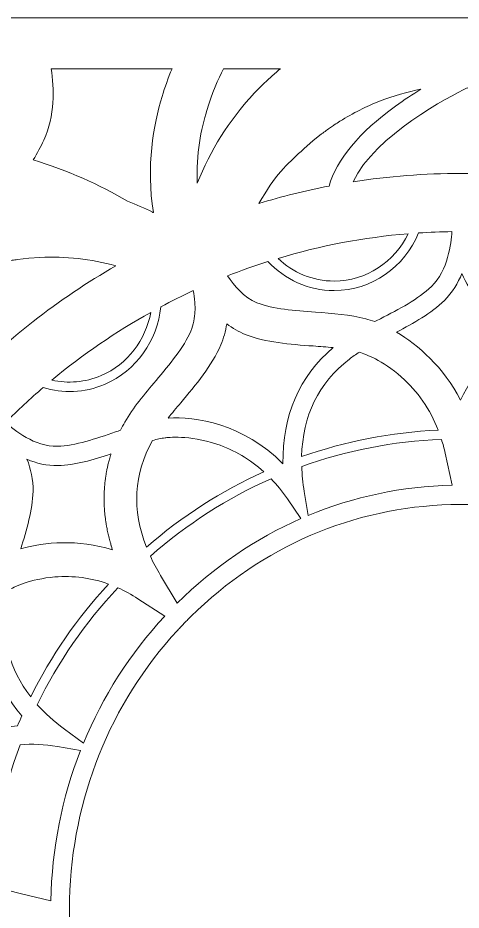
# Model space of a CAD drawing. Header units: millimetres. Extents: x -965 to 732, y -534 to 696.
# Drawn here: x -869.7 to -775, y 75.6 to 266.1 of the extents above; entities that cross this region are included whole.
import ezdxf

# ---------------------------------------------------------------- set-up
doc = ezdxf.new("R2010")
doc.units = ezdxf.units.MM
doc.header["$MEASUREMENT"] = 0
doc.layers.add('Layer 7', color=7, linetype='Continuous')

msp = doc.modelspace()

# ---------------------------------------------------------------- linework, layer by layer
at = {"layer": 'Layer 7', "lineweight": 0}
msp.add_lwpolyline([(-965.4706965423935, 266.0942050181481), (-965.4706965423935, -114.8244460361641), (-584.552153124355, -114.8244460361641), (-584.552153124355, 266.0942050181481), (-965.4706965423935, 266.0942050181481)], dxfattribs=at)
for points, knots in [([(-864.2009813497817, 239.9645098608407), (-864.2009813497817, 239.9645098608407), (-864.2009813497817, 239.9646820788771), (-864.2009813497817, 239.9646820788771), (-861.8380207545621, 245.2819999993808), (-861.9356253255456, 250.9398790828677), (-862.6069742780691, 255.2344802062066), (-862.6069742780691, 255.2344802062066), (-836.7892520900401, 255.2344802062066), (-836.7892520900401, 255.2344802062066), (-837.597342161862, 253.2724001405138), (-838.3119608955217, 251.2795791556851), (-838.915585106025, 249.2842610093572), (-840.7166843640816, 243.3305113428001), (-842.385347953697, 234.4148698119596), (-840.7631401788535, 224.525507514731), (-840.829185795038, 224.5585733773337), (-840.8941550485072, 224.5947391645554), (-840.9602867737119, 224.6274605910847), (-842.6542233598741, 225.4676262718103), (-844.4411576846005, 226.2428657535722), (-846.2742464425437, 226.9321684361788), (-852.3330921645772, 230.5508137745714), (-859.0800780974891, 233.4922116927665), (-866.4473933902362, 235.7712590507351), (-865.5542276094318, 237.2105712730704), (-864.8094276652466, 238.595893141623), (-864.2009813497817, 239.9645098608407)], [0, 0, 0, 0, 1, 1, 1, 2, 2, 2, 3, 3, 3, 4, 4, 4, 5, 5, 5, 6, 6, 6, 7, 7, 7, 8, 8, 8, 9, 9, 9, 9]), ([(-829.373672693159, 246.310916645785), (-828.2685495665427, 249.97821357889), (-826.8988995391157, 253.0650496271211), (-825.806606656059, 255.2344802062066), (-825.806606656059, 255.2344802062066), (-813.6183058178943, 255.2344802062066), (-813.6183058178943, 255.2344802062066), (-814.055395189149, 254.8720473528546), (-814.4697517798687, 254.5230475061827), (-814.8462204030249, 254.2052191237341), (-814.8940970165808, 254.1653506487762), (-814.9409403219311, 254.1245349746256), (-814.9784838534262, 254.0902635857852), (-815.4965157008427, 253.6215722052182), (-816.0076588268827, 253.1455615581946), (-816.515702028303, 252.6720480726663), (-816.515702028303, 252.6720480726663), (-817.1694416868123, 252.0632573211326), (-817.1694416868123, 252.0632573211326), (-817.226962510295, 252.0105586026118), (-817.2831055895006, 251.9559654857129), (-817.3330488194737, 251.9048167295013), (-817.3330488194737, 251.9048167295013), (-819.4099983140962, 249.7848127262813), (-819.4099983140962, 249.7848127262813), (-819.4099983140962, 249.7848127262813), (-819.4723412425443, 249.7190254371493), (-819.4723412425443, 249.7190254371493), (-824.5848058111512, 244.2050345213853), (-828.6656843538224, 237.7212838540225), (-831.3831127183066, 230.8345429862158), (-831.6600393175878, 236.9825545955505), (-830.5376943875352, 242.4471189354491), (-829.373672693159, 246.310916645785)], [0, 0, 0, 0, 1, 1, 1, 2, 2, 2, 3, 3, 3, 4, 4, 4, 5, 5, 5, 6, 6, 6, 7, 7, 7, 8, 8, 8, 9, 9, 9, 10, 10, 10, 11, 11, 11, 11]), ([(-809.1940245146689, 237.5983201774759), (-809.1940245146689, 237.5983201774759), (-808.5371849315403, 238.1997916625485), (-808.5371849315403, 238.1997916625485), (-808.5371849315403, 238.1997916625485), (-806.6675859503105, 239.8407712031412), (-806.6675859503105, 239.8407712031412), (-806.6675859503105, 239.8407712031412), (-804.8176198249993, 241.3111687806769), (-804.8176198249993, 241.3111687806769), (-804.4876500711289, 241.5466769426937), (-804.1621579861477, 241.7873516457369), (-803.8366659011705, 242.0281985668196), (-803.525640131082, 242.258367969766), (-803.2142699249216, 242.4887956997692), (-802.8987664859362, 242.7128513624967), (-802.6352728933348, 242.885844378033), (-802.3728126089391, 243.0609901189958), (-802.1069079638586, 243.2391496755623), (-801.6984067863058, 243.5126319141591), (-801.2902500448247, 243.7859419347201), (-800.9058593920912, 244.0284249271248), (-798.0904389660457, 245.771271435052), (-795.2460859102224, 247.2042115901117), (-792.4499539040271, 248.2878935714511), (-789.4680847477525, 249.4481264690677), (-786.492673767766, 250.3088722049007), (-783.5902832343593, 250.8542867197844), (-785.3181467732934, 249.7979012968964), (-787.153646583716, 248.6016748300913), (-789.0064543065942, 247.2606991053892), (-796.8108589705994, 241.6113448146007), (-801.5856039737871, 235.8732121270894), (-803.2352805251141, 230.1866587408771), (-808.287554890707, 229.2058770350814), (-813.2857527935053, 227.9653905334404), (-818.212394103017, 226.4560716801354), (-814.8441537866107, 232.4467621150633), (-812.0886652365303, 234.9591649096183), (-809.1940245146689, 237.5983201774759)], [0, 0, 0, 0, 1, 1, 1, 2, 2, 2, 3, 3, 3, 4, 4, 4, 5, 5, 5, 6, 6, 6, 7, 7, 7, 8, 8, 8, 9, 9, 9, 10, 10, 10, 11, 11, 11, 12, 12, 12, 13, 13, 13, 13]), ([(-749.1610565642056, 230.6316701417131), (-757.6504584599561, 232.1352196908706), (-766.2883123013396, 232.8943567864182), (-775.0118446148331, 232.8943567864182), (-782.7805140367014, 232.8943567864182), (-790.4864099850408, 232.2866854521063), (-798.0817419553078, 231.0914922935096), (-793.3683065723593, 241.1101042255401), (-777.3747621555432, 249.3515982607996), (-773.725892552116, 251.1281995034653), (-770.009944024295, 249.3201684695234), (-753.5846489952905, 240.8585797863249), (-749.1610565642056, 230.6316701417131)], [0, 0, 0, 0, 1, 1, 1, 2, 2, 2, 3, 3, 3, 4, 4, 4, 4]), ([(-802.142578624227, 207.8810650369801), (-794.0537343491932, 207.8810650369801), (-787.0972882319646, 212.9504750969936), (-784.0838601208911, 220.1703717523095), (-781.7219758883831, 220.3254540922694), (-779.3513731178895, 220.4270627325548), (-776.9708247559068, 220.4605591402417), (-777.1087714014429, 217.9548728490273), (-777.815726432574, 212.2213900484449), (-781.3370685815449, 208.7696239853659), (-784.1228675056766, 206.0390209412507), (-788.2516226619075, 203.9221168626497), (-792.2446700070453, 201.8751333060069), (-792.6498990419427, 201.6672661385096), (-793.0568502571822, 201.4585378808403), (-793.4639736904577, 201.2483457698808), (-794.1421683098438, 201.5022812615748), (-794.7776528567077, 201.7069623954358), (-795.3535499636752, 201.8601503370176), (-798.6725359222479, 202.7427677632157), (-802.4768323017071, 203.0140972763822), (-806.1557539521333, 203.276299233726), (-810.5886461570768, 203.5923193268117), (-815.1724013601388, 203.9191030470466), (-818.627784001942, 205.2939196155037), (-821.4221938277954, 206.4056731364435), (-823.5556308376948, 208.9551889174089), (-824.9065090993719, 211.0175859881264), (-822.0590776461844, 212.1424280796813), (-819.18340243536, 213.1669531662083), (-816.2823250644657, 214.0921084468999), (-812.7052488541186, 210.2655959410068), (-807.6897860933746, 207.8810650369801), (-802.142578624227, 207.8810650369801)], [0, 0, 0, 0, 1, 1, 1, 2, 2, 2, 3, 3, 3, 4, 4, 4, 5, 5, 5, 6, 6, 6, 7, 7, 7, 8, 8, 8, 9, 9, 9, 10, 10, 10, 11, 11, 11, 11]), ([(-814.1262844375501, 214.7532534808855), (-805.0727608429345, 217.4744706421259), (-795.779918762291, 219.2348833895581), (-786.3197883885042, 220.0115006155935), (-789.2283357166401, 214.0278711200739), (-795.225807236673, 209.9092768278744), (-802.142578624227, 209.9092768278744), (-806.7632530684092, 209.9092768278744), (-810.9724986284581, 211.7490820891576), (-814.1262844375501, 214.7532534808855)], [0, 0, 0, 0, 1, 1, 1, 2, 2, 2, 3, 3, 3, 3]), ([(-872.1389841539558, 214.1513514507243), (-871.765959891488, 214.2158471045994), (-871.3905245765408, 214.2730234920134), (-870.9737569333419, 214.3364858376832), (-870.5759332739216, 214.3968482587333), (-870.1777651784358, 214.4575551158549), (-869.7799415190191, 214.5253229123815), (-869.7799415190191, 214.5253229123815), (-867.4184878315958, 214.8011300944418), (-867.4184878315958, 214.8011300944418), (-867.4184878315958, 214.8011300944418), (-865.0205239208891, 214.9643066820184), (-865.0205239208891, 214.9643066820184), (-859.5560456900071, 215.2146255949888), (-854.1036227215343, 214.611862474658), (-848.7703746328481, 213.1722058162583), (-861.1139300290112, 206.0844003933071), (-872.448632179771, 197.236612768013), (-882.5044432072282, 186.8340407283338), (-882.7070146701649, 186.6245374895114), (-882.9059264998752, 186.4118482170489), (-883.1055702562322, 186.1998478167274), (-883.1055702562322, 186.1998478167274), (-885.5942500165498, 193.6611080472305), (-885.5942500165498, 193.6611080472305), (-887.4356482946494, 199.1812988122338), (-887.3203913751416, 204.4854420531072), (-885.2499861658227, 209.8463311363091), (-884.6718932789194, 210.1279076225194), (-884.0876005427762, 210.4044897857358), (-883.4895303638816, 210.6694472316273), (-880.7491970008265, 211.8873731707655), (-877.7281482417305, 212.8933848185949), (-874.5224817497772, 213.6565690379515), (-874.0454377945445, 213.7660135988021), (-873.5646050425556, 213.8621973710019), (-873.0624172543019, 213.9630310301305), (-872.7544914088293, 214.024857304474), (-872.4465655633602, 214.0866835788135), (-872.1389841539558, 214.1513514507243)], [0, 0, 0, 0, 1, 1, 1, 2, 2, 2, 3, 3, 3, 4, 4, 4, 5, 5, 5, 6, 6, 6, 7, 7, 7, 8, 8, 8, 9, 9, 9, 10, 10, 10, 11, 11, 11, 12, 12, 12, 13, 13, 13, 13]), ([(-771.0873400473788, 205.7557222746942), (-768.4105551390097, 203.1171697699577), (-764.9128068607461, 201.1020465496753), (-761.3618432098639, 199.2336530946864), (-767.3009543434966, 196.0953238541749), (-771.9668575489578, 191.1194281868309), (-775.1124199469101, 184.5200331093852), (-778.8302628731088, 191.6203243398264), (-784.1654053601699, 196.2665085803498), (-788.8299308213575, 199.0116640483695), (-785.1036492114727, 200.9435198490276), (-781.3963115853736, 203.0123750960366), (-778.5864021364265, 205.7665720108592), (-776.8624996122813, 207.4565475822325), (-775.6631732208562, 209.4950924551903), (-774.8289490623215, 211.5447453913648), (-774.0005803169502, 209.4926814027077), (-772.8064204665588, 207.4506921690659), (-771.0873400473788, 205.7557222746942)], [0, 0, 0, 0, 1, 1, 1, 2, 2, 2, 3, 3, 3, 4, 4, 4, 5, 5, 5, 6, 6, 6, 6]), ([(-831.9078610690625, 205.354626472622), (-831.906569433805, 205.3354241617913), (-831.9059666706844, 205.3157051968527), (-831.9046750354269, 205.2964167770022), (-831.8942558443467, 205.137201204218), (-831.8851282885244, 204.9770384322445), (-831.8785840032168, 204.8153256979611), (-831.875311860565, 204.7320582783406), (-831.8744507703923, 204.6477575505104), (-831.8722119359453, 204.5639734767855), (-831.8695425564143, 204.4639147988098), (-831.8657537596544, 204.3643727749381), (-831.8648065604689, 204.2635391158094), (-831.8637732522598, 204.157797242699), (-831.8660120867066, 204.0509359523674), (-831.8670453949152, 203.9445052071199), (-831.8677342670522, 203.8632182948902), (-831.8668731768794, 203.7823619277485), (-831.8687675752575, 203.7007305794538), (-831.8703175375673, 203.6395070682309), (-831.8742785523559, 203.5778530119232), (-831.8765173868063, 203.516371173648), (-831.9277522520335, 202.0747340078543), (-832.1747990223517, 200.5958116376132), (-832.7579292867634, 199.2387335267007), (-834.260316364186, 195.7411574664728), (-837.277920762594, 192.1572140620048), (-840.1977053174764, 188.6890011766426), (-842.6201241890665, 185.8121850213385), (-845.1248632810889, 182.8374629134915), (-846.8680542250876, 179.786189889361), (-847.1896714042922, 179.2231230259564), (-847.4926029267674, 178.6558368207077), (-847.7793459540079, 178.0851062547705), (-848.1343734318828, 177.9631758864292), (-848.4890564736897, 177.8409010820197), (-848.8420173351509, 177.7188846046618), (-853.0689367709755, 176.2577868009818), (-857.4398304835431, 174.7470040943829), (-861.2765038534641, 174.6511647582481), (-866.1228054499384, 174.5303538071325), (-870.5366675620837, 178.0826952022917), (-872.3415125623866, 179.7566544964628), (-869.7543025591483, 182.3465554064914), (-867.078916922308, 184.8172814367256), (-864.3283150589508, 187.1801989774389), (-860.1452896946373, 185.8846888138137), (-855.523452778724, 186.0070497272398), (-851.1826972221752, 187.8626129386691), (-844.3294742893069, 190.7921278124915), (-839.9351158695542, 197.2844893815692), (-839.1702955788722, 204.4037245957921), (-836.8920662565665, 205.6188089373637), (-834.5817397981034, 206.7786973989114), (-832.2319754097663, 207.8674598122644), (-832.0898955314017, 207.104361701925), (-831.9695151253702, 206.2521407587941), (-831.9078610690625, 205.354626472622)], [0, 0, 0, 0, 1, 1, 1, 2, 2, 2, 3, 3, 3, 4, 4, 4, 5, 5, 5, 6, 6, 6, 7, 7, 7, 8, 8, 8, 9, 9, 9, 10, 10, 10, 11, 11, 11, 12, 12, 12, 13, 13, 13, 14, 14, 14, 15, 15, 15, 16, 16, 16, 17, 17, 17, 18, 18, 18, 19, 19, 19, 19]), ([(-862.4442712900872, 188.7717519421623), (-855.8365882197368, 194.2505242698978), (-848.7834847307179, 199.0806373711377), (-841.3282521314171, 203.2291114923036), (-842.4043349919889, 197.3797259545829), (-846.2177589272666, 192.1802912786114), (-851.9348164328209, 189.7364312617405), (-855.3894671479768, 188.2597477259495), (-859.0414797305336, 188.0061566703238), (-862.4442712900872, 188.7717519421623)], [0, 0, 0, 0, 1, 1, 1, 2, 2, 2, 3, 3, 3, 3]), ([(-821.1401006874805, 198.5364283824988), (-816.705486302191, 196.7717962932225), (-811.5885440646874, 196.4067801693516), (-806.6365867041225, 196.0533026537866), (-805.1584393150379, 195.9479913257641), (-803.7190409836904, 195.8430244338105), (-802.3418133627507, 195.7060249874596), (-809.5828928362994, 189.604081702319), (-813.2341734922096, 181.1466262519455), (-813.080038351439, 170.9389189181676), (-813.0851187834526, 170.9369384107736), (-813.0901992154669, 170.9348717943593), (-813.0952796474805, 170.9328912869646), (-821.5207886524774, 179.3993881841449), (-831.900455693586, 181.1096854835708), (-837.6171041813069, 180.6761265820203), (-836.7667776365539, 181.7384535270947), (-835.8561747797706, 182.8228243805673), (-834.9206003079989, 183.9340612474064), (-831.6622781520382, 187.8035421528765), (-828.293004527423, 191.8050281816973), (-826.3624403620222, 196.2986272437624), (-825.7651882187905, 197.6889434353133), (-825.3442873427671, 199.1922346574186), (-825.1028376585671, 200.7920540877919), (-823.8380684140778, 199.8375356322384), (-822.5126784214904, 199.0827039875521), (-821.1401006874805, 198.5364283824988)], [0, 0, 0, 0, 1, 1, 1, 2, 2, 2, 3, 3, 3, 4, 4, 4, 5, 5, 5, 6, 6, 6, 7, 7, 7, 8, 8, 8, 9, 9, 9, 9]), ([(-809.0858715890762, 172.4391102156532), (-808.8933318266409, 181.1610064578181), (-805.4816925655686, 188.1419505904331), (-798.8902195177043, 193.2507124713032), (-798.2258023410664, 193.7655582850802), (-797.497492273671, 194.258360190459), (-796.7287109682002, 194.740226250657), (-795.5181904045419, 194.3600549397605), (-791.7908754864517, 192.9847217172033), (-787.7787119394997, 189.4446078024864), (-784.2657223651978, 186.3446831836428), (-781.6280309506302, 182.5403868041842), (-779.8954314157506, 178.0968170811082), (-789.9707030810911, 177.6276951554565), (-799.7804145374158, 175.7067751999831), (-809.0858715890762, 172.4391102156532)], [0, 0, 0, 0, 1, 1, 1, 2, 2, 2, 3, 3, 3, 4, 4, 4, 5, 5, 5, 5]), ([(-827.2280082028173, 175.1014288091379), (-823.4689190573862, 173.8346790572541), (-820.1033481205112, 171.8595965299622), (-817.1606585670585, 169.2072665824774), (-826.186002985798, 165.1372377759706), (-834.6297240479303, 159.7378579620835), (-842.2474013081572, 153.1070330933654), (-845.3976566475486, 161.0917500393637), (-844.9725794841901, 168.7312559354499), (-840.9600284466596, 175.8893263164262), (-840.0302232790424, 176.1271594219027), (-839.1240119821325, 176.3241768532343), (-838.2519859650503, 176.450929326537), (-837.7501426128648, 176.5239497731142), (-833.17603161973, 177.1058745112846), (-827.2280082028173, 175.1014288091379)], [0, 0, 0, 0, 1, 1, 1, 2, 2, 2, 3, 3, 3, 4, 4, 4, 5, 5, 5, 5]), ([(-779.2009621921106, 176.1215623357877), (-778.8953612901043, 175.1585190875321), (-778.6244623220227, 174.1714514234843), (-778.3983400428847, 173.1541594944013), (-778.3983400428847, 173.1541594944013), (-776.8835102124742, 166.3420751444938), (-776.8835102124742, 166.3420751444938), (-787.6102827018763, 166.1111307603905), (-798.01638521126, 163.8953735300561), (-807.7122605468608, 159.8690881042832), (-807.7122605468608, 159.8690881042832), (-808.5344294429927, 164.9700140645888), (-808.5344294429927, 164.9700140645888), (-808.8323666424702, 166.8186024456226), (-809.0094928908311, 168.6034701539382), (-809.0707164020506, 170.3259949338096), (-799.570997407609, 173.735912014536), (-789.524141717942, 175.7013503318975), (-779.2009621921106, 176.1215623357877)], [0, 0, 0, 0, 1, 1, 1, 2, 2, 2, 3, 3, 3, 4, 4, 4, 5, 5, 5, 6, 6, 6, 6]), ([(-867.7829011923455, 171.8715656833554), (-865.7948162034622, 171.0269223337373), (-863.5521929597642, 170.4537807153175), (-861.180061754212, 170.5154347716291), (-857.4807322667102, 170.6076575290396), (-853.62683709335, 171.7430049206907), (-849.8358876115581, 173.020518299719), (-849.8733880885437, 172.9009128748444), (-849.904947043346, 172.7802741417607), (-849.9410697760576, 172.6604103898299), (-849.9960503835316, 172.4782898184748), (-850.049265756157, 172.2959109200674), (-850.1009311664693, 172.1132736946077), (-850.1467411636144, 171.9509581972038), (-850.1933261419161, 171.7888149178364), (-850.2365098140359, 171.6260688753439), (-850.321886904581, 171.3050544592597), (-850.4022266176181, 170.9830928439869), (-850.4773567351154, 170.660442356577), (-850.5064185284186, 170.5352398455803), (-850.5328539966937, 170.4096928985186), (-850.5604088821973, 170.2842320604729), (-850.6169825064911, 170.0272827531759), (-850.6704131516553, 169.7698167917775), (-850.720528599661, 169.5119202852943), (-850.743046107657, 169.3956731120878), (-850.7663816513159, 169.2795981569169), (-850.7876075240508, 169.1632648746906), (-850.8521462324355, 168.8099595771613), (-850.9112600727381, 168.4558792984751), (-850.9637004642066, 168.10093792962), (-850.9760140536647, 168.0174982919632), (-850.9862610267089, 167.9337142182344), (-850.99792879854, 167.8501023625451), (-851.0402083259812, 167.5470847310508), (-851.0780101845252, 167.2434643364385), (-851.111506592212, 166.9393272877255), (-851.1220980013281, 166.8429712974906), (-851.1332060645448, 166.7467014162711), (-851.142936383488, 166.6502593170158), (-851.1802215879314, 166.2805071972026), (-851.2120819242887, 165.9101523142697), (-851.2363646671369, 165.5389363411633), (-851.2404548454551, 165.4765934127153), (-851.2427797889183, 165.4141643752552), (-851.2464824766585, 165.3518214468072), (-851.2656847874924, 165.0291709593973), (-851.2795913937669, 164.7060038178829), (-851.2889772766414, 164.3824061312837), (-851.2918188742088, 164.2847585057906), (-851.2949187988281, 164.18728309833), (-851.2968562517128, 164.0895493638204), (-851.3042616271931, 163.7176445185737), (-851.3068018431984, 163.3453091282468), (-851.3012478115897, 162.9721126477426), (-851.3003436669106, 162.9100280463501), (-851.2975020693433, 162.8477712269219), (-851.2962104340857, 162.7856866255262), (-851.2897092032883, 162.4683748971822), (-851.2781275404733, 162.1505465147343), (-851.2622404268045, 161.8323736962175), (-851.2564711226538, 161.7162987410435), (-851.2505296004667, 161.6002237858727), (-851.2435117155649, 161.4839766126661), (-851.221898352248, 161.1267964093603), (-851.1964100831623, 160.7691856609703), (-851.1630428390016, 160.4110582584758), (-851.1544749917899, 160.3190077191003), (-851.1431086015205, 160.2267849616897), (-851.1338088276656, 160.1346483132989), (-851.1051345249405, 159.8523829549477), (-851.0729728070211, 159.5697731605283), (-851.0369792378355, 159.2869050390605), (-851.0179060905276, 159.1363003679944), (-850.99792879854, 158.9856956969321), (-850.9767459803081, 158.834918807829), (-850.9405801930897, 158.5781417185683), (-850.9007547726416, 158.3211063022579), (-850.858604408723, 158.0638986679118), (-850.8212330952638, 157.8353653362873), (-850.7808479662009, 157.6067458956463), (-850.738740656796, 157.3779542369734), (-850.6996041084847, 157.1660399456677), (-850.6596925790165, 156.9541256543666), (-850.6165089068961, 156.7419530360087), (-850.576080723324, 156.5428689882658), (-850.5336289778502, 156.343784940523), (-850.4896272700638, 156.1445286747445), (-850.4553128267141, 155.9894463347846), (-850.418587330885, 155.8342778858094), (-850.3820771075948, 155.6791094368329), (-850.2865391530224, 155.2719860035577), (-850.1832513869042, 154.8646042432296), (-850.0727735178484, 154.4569641558538), (-850.0492227016474, 154.3704245935773), (-850.0268774116875, 154.2838850313009), (-850.0026807778554, 154.1973454690244), (-849.9300047673473, 153.9366934739911), (-849.8536260690988, 153.6759553699405), (-849.7748363183715, 153.4151311568708), (-849.7592505862611, 153.3635518555745), (-849.7429759820104, 153.3120586632947), (-849.7271319228481, 153.2605654710155), (-849.6531642770825, 153.0193741138646), (-849.5828562645468, 152.7782688657328), (-849.503679023241, 152.5369913995653), (-856.9936135564662, 154.8394604102125), (-863.947605566702, 154.2192171593901), (-869.1233602629425, 152.7458057662512), (-867.8063228450208, 156.8445949844994), (-866.5950273002095, 161.0273404945051), (-866.4905770623566, 165.0371790979943), (-866.4265119535698, 167.4931804862915), (-866.9717542504139, 169.8120963192181), (-867.7829011923455, 171.8715656833554)], [0, 0, 0, 0, 1, 1, 1, 2, 2, 2, 3, 3, 3, 4, 4, 4, 5, 5, 5, 6, 6, 6, 7, 7, 7, 8, 8, 8, 9, 9, 9, 10, 10, 10, 11, 11, 11, 12, 12, 12, 13, 13, 13, 14, 14, 14, 15, 15, 15, 16, 16, 16, 17, 17, 17, 18, 18, 18, 19, 19, 19, 20, 20, 20, 21, 21, 21, 22, 22, 22, 23, 23, 23, 24, 24, 24, 25, 25, 25, 26, 26, 26, 27, 27, 27, 28, 28, 28, 29, 29, 29, 30, 30, 30, 31, 31, 31, 32, 32, 32, 33, 33, 33, 34, 34, 34, 35, 35, 35, 36, 36, 36, 37, 37, 37, 38, 38, 38, 38]), ([(-835.6584684763017, 141.1748204723222), (-835.6584684763017, 141.1748204723222), (-839.2353509413579, 147.0856878483136), (-839.2353509413579, 147.0856878483136), (-840.0651404855125, 148.4568878380503), (-840.7900923012328, 149.8188741629446), (-841.4171812189213, 151.1717329320195), (-833.620483311955, 158.0449546841301), (-824.9305335151678, 163.5988140748521), (-815.6170683249098, 167.7096585555063), (-814.3713291732189, 166.416301117312), (-813.2082546780356, 164.9930912811954), (-812.137230722223, 163.4324514536431), (-812.137230722223, 163.4324514536431), (-809.2436233085704, 159.2162956449665), (-809.2436233085704, 159.2162956449665), (-818.9243434571455, 154.971809969634), (-827.8633205316452, 148.9028464380756), (-835.6584684763017, 141.1748204723222)], [0, 0, 0, 0, 1, 1, 1, 2, 2, 2, 3, 3, 3, 4, 4, 4, 5, 5, 5, 6, 6, 6, 6]), ([(-715.1559383309661, 15.10949712572546), (-715.1559383309661, 15.10949712572546), (-715.1655610136382, 15.11578308398071), (-715.1655610136382, 15.11578308398071), (-715.606460708904, 14.64924442884408), (-716.0523331999128, 14.18795842375744), (-716.5032430684291, 13.73183895970164), (-716.5032430684291, 13.73183895970164), (-716.4971723827198, 13.72176420469352), (-716.4971723827198, 13.72176420469352), (-716.7421094821176, 13.47394245321848), (-716.9917825774572, 13.23283720508669), (-717.2391307293373, 12.98845981430016), (-717.2559004604338, 12.97192688300107), (-717.2726701915304, 12.9553078426822), (-717.2894614498822, 12.93877491138247), (-732.3921435021015, -1.959032261688273), (-751.9570809341299, -10.36404732058946), (-772.8128140610886, -10.91695331997003), (-772.8428230535777, -10.91772830112303), (-772.8728535733218, -10.91833106424416), (-772.9028840930691, -10.91910604539715), (-773.2728730126788, -10.92849192827142), (-773.6422806964266, -10.94158049888649), (-774.0130661244444, -10.94605816777963), (-774.0130661244444, -10.94605816777963), (-774.0158216129955, -10.93365846930548), (-774.0158216129955, -10.93365846930548), (-774.3477718742641, -10.93770559310999), (-774.6785381365462, -10.94674703991669), (-775.0113925424936, -10.94674703991669), (-775.3286827435827, -10.94674703991669), (-775.6439709100257, -10.93796392016227), (-775.9604215481967, -10.9343473414419), (-775.9604215481967, -10.9343473414419), (-775.9631770367478, -10.94674703991669), (-775.9631770367478, -10.94674703991669), (-776.3559417914057, -10.94226937102291), (-776.7472642200253, -10.92892247335941), (-777.1391463572588, -10.91884771834808), (-777.1573153598844, -10.91841717326009), (-777.1755058897678, -10.91807273719188), (-777.1936748923933, -10.91755608309052), (-798.0537134702131, -10.36861109850238), (-817.6231716256409, -1.964457129770757), (-832.7291258205121, 12.9347277875741), (-832.7481559133104, 12.95341344430352), (-832.7671214243471, 12.97218521005335), (-832.7861299898942, 12.99095697579933), (-833.0228652054033, 13.22491517550567), (-833.2620114733917, 13.455342905505), (-833.4965293817093, 13.69240102983164), (-833.4965293817093, 13.69240102983164), (-833.4904586959999, 13.70247578484297), (-833.4904586959999, 13.70247578484297), (-833.945200415779, 14.1619535005675), (-834.3948401762926, 14.62676997535859), (-834.8393779775342, 15.09683910019838), (-834.8393779775342, 15.09683910019838), (-834.8490867692223, 15.09055314194376), (-834.8490867692223, 15.09055314194376), (-835.0927968151271, 15.34819132137786), (-835.3298334121952, 15.61073771478987), (-835.5700560429023, 15.87095916473907), (-835.5857278840286, 15.88792264112294), (-835.6014643069199, 15.90488611751066), (-835.6171361480501, 15.92193570291496), (-850.0192137091581, 31.54598632696631), (-858.14476195277, 51.78711634373202), (-858.6786593866036, 73.3634527810433), (-858.6794343677566, 73.39419370018317), (-858.6799510218611, 73.42493461931916), (-858.6807044757626, 73.45576164747109), (-858.6902841039248, 73.85935461104182), (-858.7030497657225, 74.26243092050926), (-858.7073121620737, 74.66697108326612), (-858.7073121620737, 74.66697108326612), (-858.6955582812263, 74.6698126808335), (-858.6955582812263, 74.6698126808335), (-858.6989595874078, 74.99160207807384), (-858.7073552165836, 75.3121859490732), (-858.7073552165836, 75.63483643648308), (-858.7073552165836, 75.95679805175656), (-858.6989595874078, 76.27669305061822), (-858.695579808481, 76.59787968473871), (-858.695579808481, 76.59787968473871), (-858.7073552165836, 76.60063517328567), (-858.7073552165836, 76.60063517328567), (-858.7030928202324, 77.00663918933964), (-858.6902841039248, 77.41126546111306), (-858.6806614212529, 77.81632227797833), (-858.6799510218611, 77.84577156185614), (-858.6794558950113, 77.87522084573459), (-858.6787239683682, 77.90458402059646), (-858.1451924978583, 99.48307318333872), (-850.0184172007467, 119.7262698165182), (-835.6140146961757, 135.3512676397557), (-835.6007323802764, 135.3657339546442), (-835.5873424281034, 135.3801141605168), (-835.5740601122011, 135.3944943663856), (-835.3330194458307, 135.6555769065082), (-835.0951863403515, 135.9190704991089), (-834.8506367315317, 136.1775697687126), (-834.8506367315317, 136.1775697687126), (-834.8408848853373, 136.171283810458), (-834.8408848853373, 136.171283810458), (-834.3961748660565, 136.6415251533341), (-833.9463844147656, 137.106513846157), (-833.4914704769504, 137.5662498889377), (-833.4914704769504, 137.5662498889377), (-833.4975626899148, 137.5763246439497), (-833.4975626899148, 137.5763246439497), (-833.2613441285097, 137.8151910576339), (-833.0204756801758, 138.0473409679788), (-832.7820182843205, 138.2829352390083), (-832.7656790983087, 138.2990376252227), (-832.7493829668068, 138.3151400114376), (-832.7330437807947, 138.3312423976526), (-817.6264868228027, 153.2327522584628), (-798.055478705065, 161.6382839714692), (-777.1937179469029, 162.1873150650726), (-777.1755489442742, 162.1877456101581), (-777.1573368871392, 162.1880900462295), (-777.1391678845137, 162.1886067003302), (-776.747457965316, 162.1986814553422), (-776.356286227474, 162.2119422439897), (-775.963693690852, 162.2164199128829), (-775.963693690852, 162.2164199128829), (-775.9609382023009, 162.2040202144081), (-775.9609382023009, 162.2040202144081), (-775.644315346094, 162.2076367931284), (-775.3288549616185, 162.2164199128829), (-775.0113925424936, 162.2164199128829), (-774.6783874457649, 162.2164199128829), (-774.3474704927016, 162.20737846608), (-774.0153910679072, 162.2034174512876), (-774.0153910679072, 162.2034174512876), (-774.0126355793597, 162.2158171497617), (-774.0126355793597, 162.2158171497617), (-773.6394606261108, 162.2113394808692), (-773.267641889884, 162.1982509102574), (-772.8952634450465, 162.1886928093506), (-772.8696460124308, 162.1880900462295), (-772.8440070525638, 162.1875733921249), (-772.8184111472033, 162.1868845199885), (-751.9602454405103, 161.6352701558693), (-732.3930045922743, 153.2299106608954), (-717.2888802140164, 138.330381307483), (-717.2724764462432, 138.3142789212681), (-717.2561372602314, 138.2980043170174), (-717.2397550197094, 138.2819019308031), (-716.9919547954929, 138.0370078859152), (-716.7418511550618, 137.7955582017152), (-716.4964835105792, 137.5472197961356), (-716.4964835105792, 137.5472197961356), (-716.5025541962924, 137.537231150144), (-716.5025541962924, 137.537231150144), (-716.0514290552337, 137.0808533590353), (-715.6053628189338, 136.619309026897), (-715.1642693783772, 136.1525981537279), (-715.1642693783772, 136.1525981537279), (-715.1546466957086, 136.1587980029666), (-715.1546466957086, 136.1587980029666), (-714.9197628240677, 135.9103734883711), (-714.6914232377339, 135.6570407597976), (-714.4597684542385, 135.4062051927233), (-714.4393821444181, 135.384161284322), (-714.4189743073464, 135.3621173759238), (-714.3986310520354, 135.3399873585034), (-700.0017200319573, 119.7177450238167), (-691.8786474225894, 99.48083434889246), (-691.3442548619064, 77.90932001654188), (-691.3434152989888, 77.87556528180279), (-691.3428340631231, 77.8416383290312), (-691.3420375547149, 77.80771137625639), (-691.332436399298, 77.40187957824199), (-691.3196707375002, 76.9965644343283), (-691.3154513956555, 76.58969932810541), (-691.3154513956555, 76.58969932810541), (-691.3270976402317, 76.58694383955397), (-691.3270976402317, 76.58694383955397), (-691.3237824430697, 76.26945989317427), (-691.3154513956555, 75.9531814730362), (-691.3154513956555, 75.63483643648308), (-691.3154513956555, 75.31588863681013), (-691.3237824430697, 74.99892134453435), (-691.3271191674869, 74.68074852601761), (-691.3271191674869, 74.68074852601761), (-691.3154513956555, 74.67790692845023), (-691.3154513956555, 74.67790692845023), (-691.3196922647514, 74.27112793124327), (-691.332436399298, 73.86581278732957), (-691.3420590819666, 73.45989488029603), (-691.3428555903779, 73.42717345376542), (-691.3433937717336, 73.39427980919909), (-691.3442118073968, 73.3615583826659), (-691.8783890955372, 51.7892690691617), (-700.0016985047023, 31.55175563111765), (-714.3992122878976, 15.92908275134298), (-714.4191895798884, 15.90738327900919), (-714.4392099263821, 15.88576991569647), (-714.459208745628, 15.86407044336333), (-714.6914662922438, 15.61254600415199), (-714.9204301689497, 15.3586105124574), (-715.1559383309661, 15.10949712572546)], [0, 0, 0, 0, 1, 1, 1, 2, 2, 2, 3, 3, 3, 4, 4, 4, 5, 5, 5, 6, 6, 6, 7, 7, 7, 8, 8, 8, 9, 9, 9, 10, 10, 10, 11, 11, 11, 12, 12, 12, 13, 13, 13, 14, 14, 14, 15, 15, 15, 16, 16, 16, 17, 17, 17, 18, 18, 18, 19, 19, 19, 20, 20, 20, 21, 21, 21, 22, 22, 22, 23, 23, 23, 24, 24, 24, 25, 25, 25, 26, 26, 26, 27, 27, 27, 28, 28, 28, 29, 29, 29, 30, 30, 30, 31, 31, 31, 32, 32, 32, 33, 33, 33, 34, 34, 34, 35, 35, 35, 36, 36, 36, 37, 37, 37, 38, 38, 38, 39, 39, 39, 40, 40, 40, 41, 41, 41, 42, 42, 42, 43, 43, 43, 44, 44, 44, 45, 45, 45, 46, 46, 46, 47, 47, 47, 48, 48, 48, 49, 49, 49, 50, 50, 50, 51, 51, 51, 52, 52, 52, 53, 53, 53, 54, 54, 54, 55, 55, 55, 56, 56, 56, 57, 57, 57, 58, 58, 58, 59, 59, 59, 60, 60, 60, 61, 61, 61, 62, 62, 62, 63, 63, 63, 64, 64, 64, 65, 65, 65, 66, 66, 66, 67, 67, 67, 68, 68, 68, 68]), ([(-861.8258793831365, 146.7539959140977), (-857.8874682094076, 147.0781963638206), (-854.0494601497196, 146.5678282189342), (-850.352843096259, 145.2395105197592), (-857.0952652512581, 137.9552043195842), (-862.6706088417711, 129.8565651438422), (-866.9816567873931, 121.1691125085535), (-871.552883128451, 127.0290033463704), (-873.3393007990767, 133.7796919670224), (-872.2919137684854, 141.3353276803639), (-872.1752360501941, 142.1774738684803), (-871.9993153280741, 143.0501887577028), (-871.7879176908734, 143.9444309012226), (-870.6877888872547, 144.5542549609617), (-867.1052232270602, 146.3205231215637), (-861.8258793831365, 146.7539959140977)], [0, 0, 0, 0, 1, 1, 1, 2, 2, 2, 3, 3, 3, 4, 4, 4, 5, 5, 5, 5]), ([(-844.0581447761405, 142.0966175013386), (-844.0581447761405, 142.0966175013386), (-838.3446392675456, 138.3966852507164), (-838.3446392675456, 138.3966852507164), (-845.7680976395013, 130.3888049790943), (-851.6091306025525, 121.2130281073205), (-855.7114502905051, 111.2770808317945), (-855.7114502905051, 111.2770808317945), (-859.7806180068392, 114.283318839933), (-859.7806180068392, 114.283318839933), (-862.0005515245088, 115.9235233993688), (-863.9304268177722, 117.6608589301976), (-865.5750659915919, 119.4904172184332), (-861.1881129473195, 128.5311751512512), (-855.4157088709643, 136.936362428192), (-848.3649303254082, 144.4413660394264), (-846.9045213938643, 143.7904679784846), (-845.4678785510678, 143.0094591925713), (-844.0581447761405, 142.0966175013386)], [0, 0, 0, 0, 1, 1, 1, 2, 2, 2, 3, 3, 3, 4, 4, 4, 5, 5, 5, 6, 6, 6, 6]), ([(-868.8838480316307, 117.1245719711365), (-869.1946154746671, 116.4220084998824), (-869.4972025610735, 115.7158284499079), (-869.7918676178989, 115.0064623662946), (-880.1285232049199, 113.9897732003327), (-887.6226770799859, 108.2556876366298), (-891.0761653234108, 104.1207326311637), (-891.1055284982726, 104.4452775169517), (-891.1332125472985, 104.7736111994957), (-891.1599063426294, 105.1043559345236), (-891.1625326676544, 105.1370773610568), (-891.1652451016956, 105.1695404605383), (-891.1678714267206, 105.2022618870683), (-891.1937902408946, 105.5266345548244), (-891.2186326923535, 105.8537627111313), (-891.2427432171656, 106.1835602469653), (-891.2458861962949, 106.2267869735959), (-891.2489430664043, 106.2702720272775), (-891.2520860455304, 106.313584862924), (-891.3011681853308, 106.9919517003465), (-891.3475809455931, 107.6802210747471), (-891.3939937058586, 108.3774457869354), (-891.7353298500021, 113.4964546408493), (-892.088032384411, 118.7894898185054), (-893.794024232983, 123.3772060363598), (-893.8434077543385, 123.510072249882), (-893.9035549028463, 123.6401829748566), (-893.9565119484193, 123.7721880982099), (-893.9856167962289, 123.8442613455971), (-894.0151091346173, 123.9161623749525), (-894.045290345142, 123.9879772952875), (-894.5492003137381, 125.1949673892417), (-895.1925207811672, 126.3642417336643), (-895.9884264270531, 127.4819367767912), (-894.438119681565, 127.7252808593692), (-892.9804662385687, 128.1589258699395), (-891.6306212850969, 128.7794274478104), (-887.2865935858962, 130.7768983195686), (-883.4189209697876, 134.2621607903383), (-879.6786896991188, 137.6325538321743), (-878.5647834527479, 138.6361544275217), (-877.4781737648256, 139.6120279193395), (-876.4136079853042, 140.52030583266), (-877.2703927063449, 131.7794656067134), (-874.6950872747351, 123.8347893537063), (-868.8838480316307, 117.1245719711365)], [0, 0, 0, 0, 1, 1, 1, 2, 2, 2, 3, 3, 3, 4, 4, 4, 5, 5, 5, 6, 6, 6, 7, 7, 7, 8, 8, 8, 9, 9, 9, 10, 10, 10, 11, 11, 11, 12, 12, 12, 13, 13, 13, 14, 14, 14, 15, 15, 15, 15]), ([(-869.2433531783994, 110.9296309474318), (-866.6575424466896, 111.1565282077267), (-863.9990557044719, 111.038214418109), (-861.2771927256009, 110.560826026808), (-861.2771927256009, 110.560826026808), (-856.3477959275383, 109.6957748401143), (-856.3477959275383, 109.6957748401143), (-860.2939999673258, 99.60810347629968), (-862.4665304710305, 88.77214475310245), (-862.6944610395345, 77.59967199072727), (-862.6944610395345, 77.59967199072727), (-869.257776438778, 79.16177567156903), (-869.257776438778, 79.16177567156903), (-871.4839959146992, 79.69143223630662), (-873.5417430984911, 80.36807689338612), (-875.4350220594484, 81.18611255669381), (-874.87880086291, 91.47932614454287), (-872.7765783717406, 101.4823523444591), (-869.2433531783994, 110.9296309474318)], [0, 0, 0, 0, 1, 1, 1, 2, 2, 2, 3, 3, 3, 4, 4, 4, 5, 5, 5, 6, 6, 6, 6])]:
    msp.add_open_spline(points, degree=3, knots=knots, dxfattribs=at)

doc.saveas('drawing.dxf')
